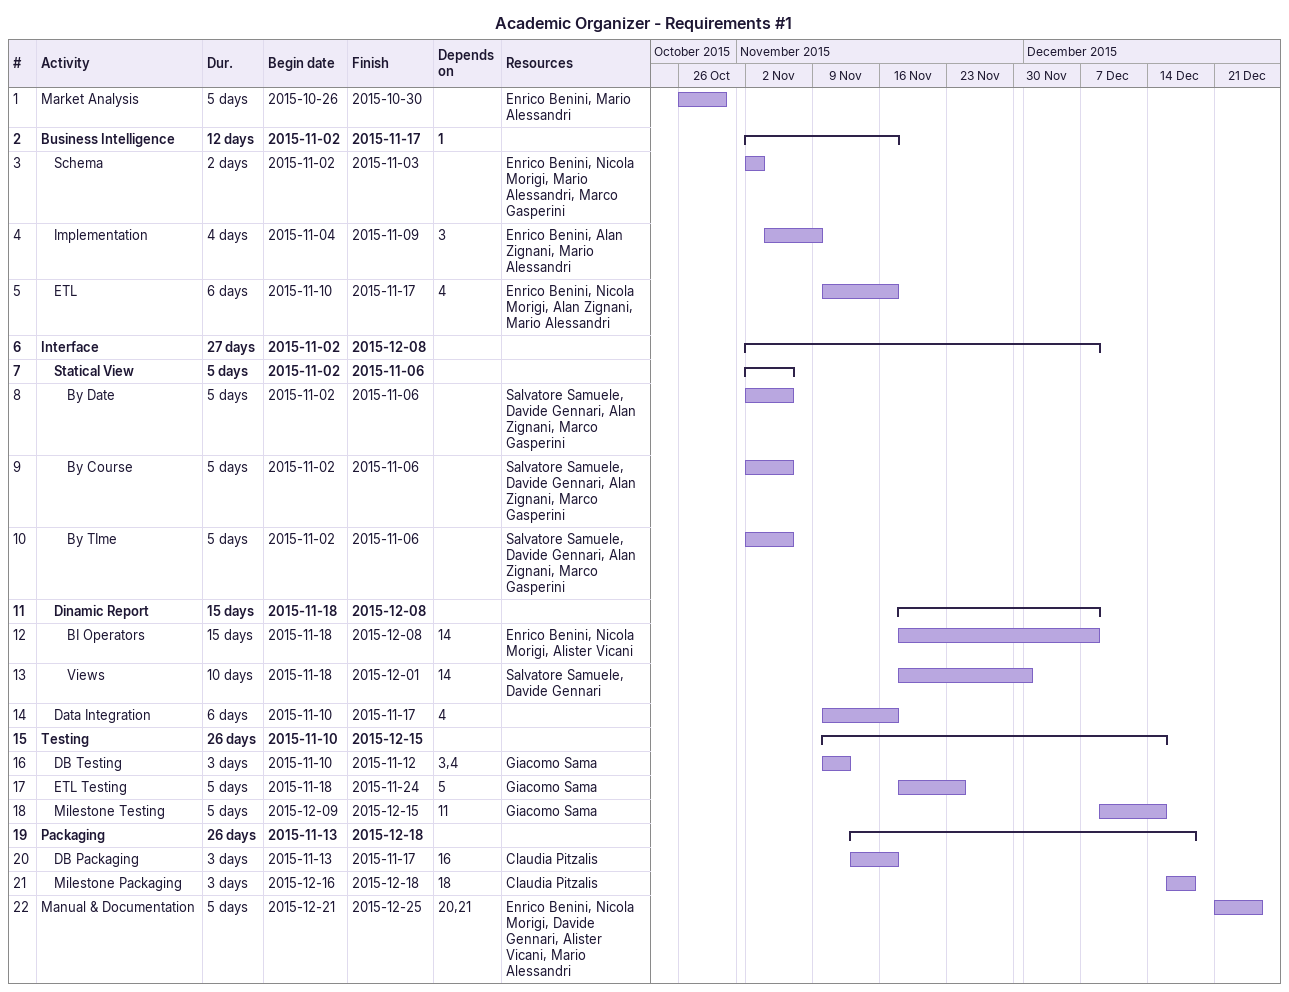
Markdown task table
Academic Organizer - Requirements #1

| ID | Level | Task | Duration | Start | Finish | Predecessors | Resources |
|---|---|---|---|---|---|---|---|
| 1 | 1 | Market Analysis | 5d | 2015-10-26 | 2015-10-30 |  | Enrico Benini, Mario Alessandri |
| 2 | 1 | **Business Intelligence** | 12d | 2015-11-02 | 2015-11-17 | 1 |  |
| 3 | 2 | Schema | 2d | 2015-11-02 | 2015-11-03 |  | Enrico Benini, Nicola Morigi, Mario Alessandri, Marco Gasperini |
| 4 | 2 | Implementation | 4d | 2015-11-04 | 2015-11-09 | 3 | Enrico Benini, Alan Zignani, Mario Alessandri |
| 5 | 2 | ETL | 6d | 2015-11-10 | 2015-11-17 | 4 | Enrico Benini, Nicola Morigi, Alan Zignani, Mario Alessandri |
| 6 | 1 | **Interface** | 27d | 2015-11-02 | 2015-12-08 |  |  |
| 7 | 2 | **Statical View** | 5d | 2015-11-02 | 2015-11-06 |  |  |
| 8 | 3 | By Date | 5d | 2015-11-02 | 2015-11-06 |  | Salvatore Samuele, Davide Gennari, Alan Zignani, Marco Gasperini |
| 9 | 3 | By Course | 5d | 2015-11-02 | 2015-11-06 |  | Salvatore Samuele, Davide Gennari, Alan Zignani, Marco Gasperini |
| 10 | 3 | By TIme | 5d | 2015-11-02 | 2015-11-06 |  | Salvatore Samuele, Davide Gennari, Alan Zignani, Marco Gasperini |
| 11 | 2 | **Dinamic Report** | 15d | 2015-11-18 | 2015-12-08 |  |  |
| 12 | 3 | BI Operators | 15d | 2015-11-18 | 2015-12-08 | 14 | Enrico Benini, Nicola Morigi, Alister Vicani |
| 13 | 3 | Views | 10d | 2015-11-18 | 2015-12-01 | 14 | Salvatore Samuele, Davide Gennari |
| 14 | 2 | Data Integration | 6d | 2015-11-10 | 2015-11-17 | 4 |  |
| 15 | 1 | **Testing** | 26d | 2015-11-10 | 2015-12-15 |  |  |
| 16 | 2 | DB Testing | 3d | 2015-11-10 | 2015-11-12 | 3, 4 | Giacomo Sama |
| 17 | 2 | ETL Testing | 5d | 2015-11-18 | 2015-11-24 | 5 | Giacomo Sama |
| 18 | 2 | Milestone Testing | 5d | 2015-12-09 | 2015-12-15 | 11 | Giacomo Sama |
| 19 | 1 | **Packaging** | 26d | 2015-11-13 | 2015-12-18 |  |  |
| 20 | 2 | DB Packaging | 3d | 2015-11-13 | 2015-11-17 | 16 | Claudia Pitzalis |
| 21 | 2 | Milestone Packaging | 3d | 2015-12-16 | 2015-12-18 | 18 | Claudia Pitzalis |
| 22 | 1 | Manual & Documentation | 5d | 2015-12-21 | 2015-12-25 | 20, 21 | Enrico Benini, Nicola Morigi, Davide Gennari, Alister Vicani, Mario Alessandri |
